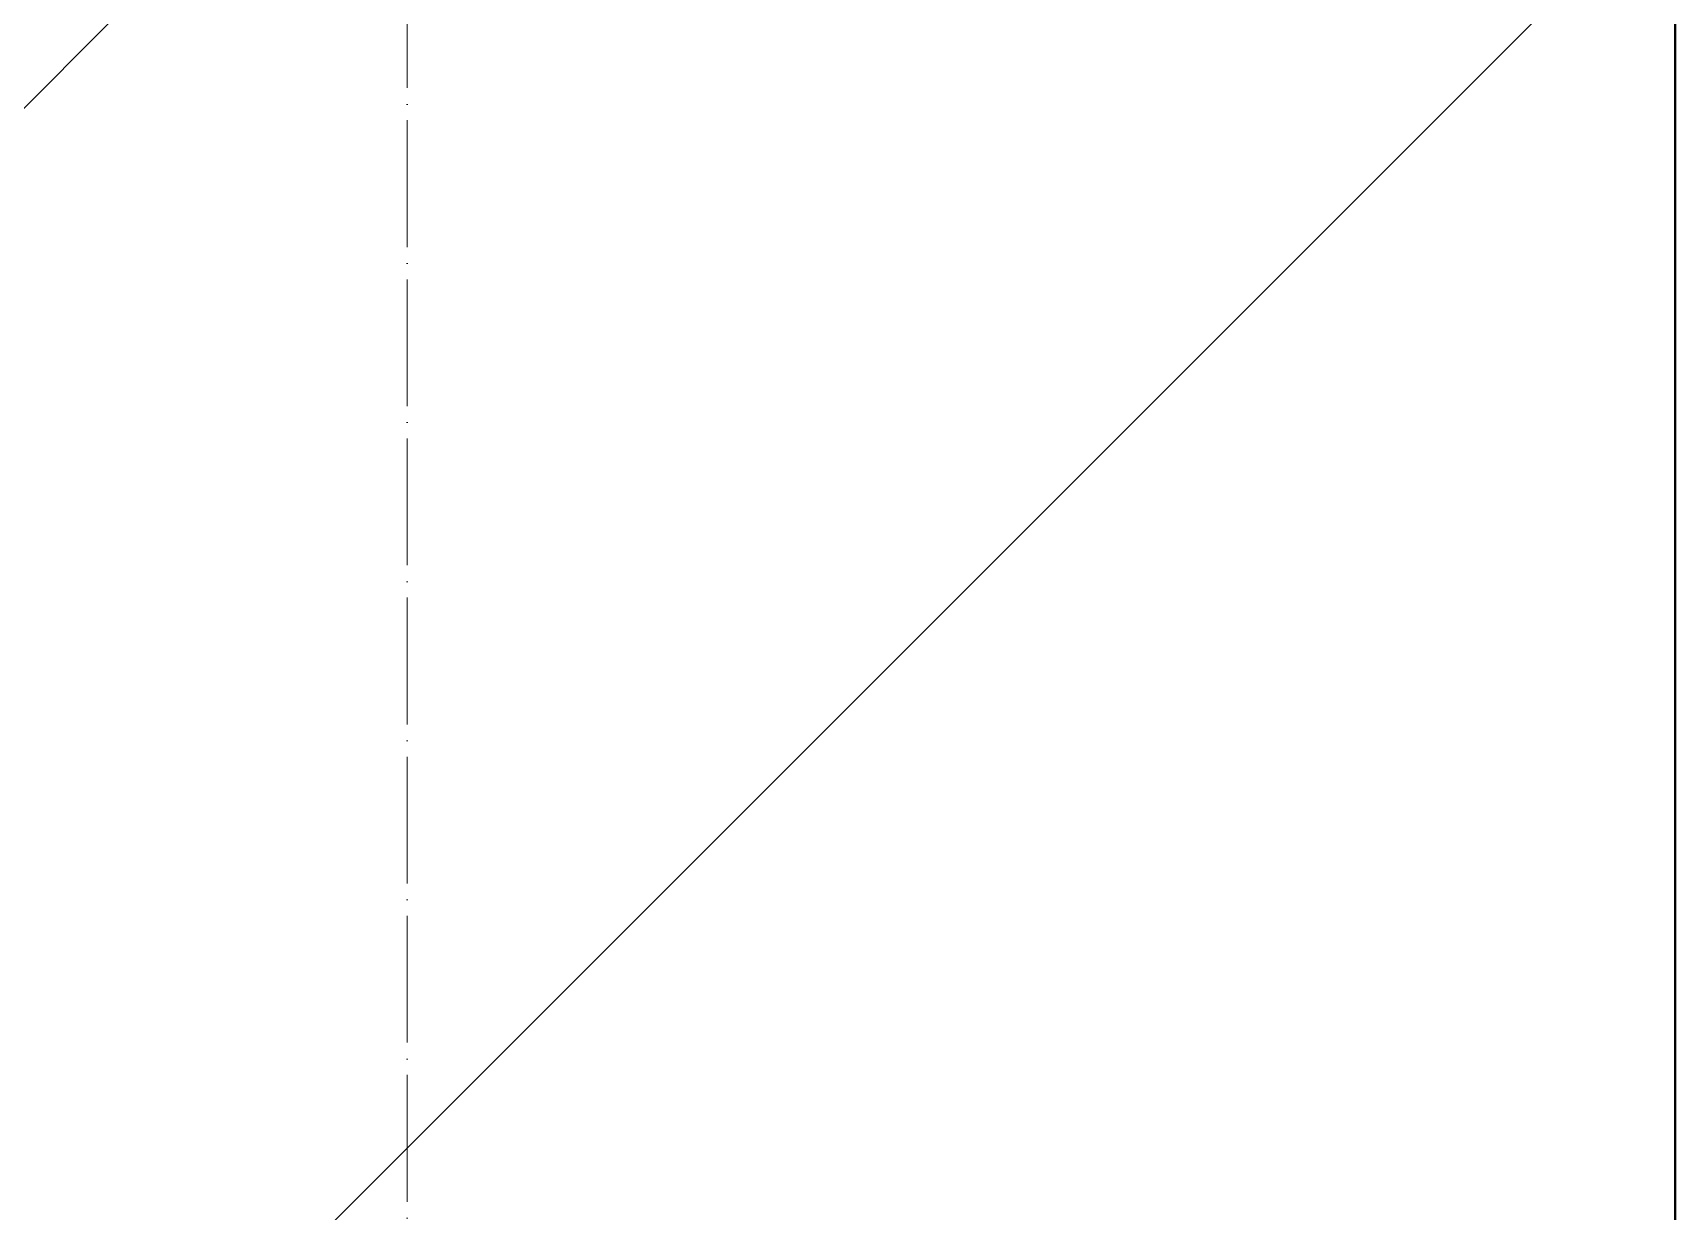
# Model space of a CAD drawing. Header units: millimetres. Extents: x -60946 to 138510, y -262288 to 24501.
# Drawn here: x 56824.9 to 57083.9, y -49850.2 to -49664.3 of the extents above; entities that cross this region are included whole.
import ezdxf

# ---------------------------------------------------------------- set-up
doc = ezdxf.new("R2010")
doc.units = ezdxf.units.MM
doc.linetypes.add('ADSK_Линия сетки', pattern=[25, 20, -2.5, 0, -2.5])
doc.layers.add('Несущие колонны', color=7, linetype='Continuous', lineweight=18)
doc.layers.add('Оси', color=7, linetype='Continuous', lineweight=9)

# ---------------------------------------------------------------- blocks, each defined once
blk = doc.blocks.new('ADSK_КолоннаЖБ_Прямоугольная - 400x400 мм-1807143-Кладочный план 1-го этажа')
at = {"layer": 'Несущие колонны', "lineweight": 40}
blk.add_line((200, -200), (-200, -200), dxfattribs=at)

msp = doc.modelspace()

# ---------------------------------------------------------------- hatches: boundary and pattern name
at = {"layer": 'Несущие колонны', "lineweight": 9}
h = msp.add_hatch(dxfattribs=at)
h.set_pattern_fill('FP_3', color=256, style=0, pattern_type=2)
h.set_pattern_definition([(45, (1283.93, -48864.63), (-224.5064, 224.5064), []), (45, (1508.44, -48864.63), (-224.5064, 224.5064), [396.875, -79.375, 3.353, -76.022])])
h.paths.add_polyline_path([(56912.242, -50059.6624), (57083.9343, -50059.6624), (57083.9343, -49659.6624), (56683.9343, -49659.6624), (56683.9343, -50059.6624)])

# ---------------------------------------------------------------- linework, layer by layer
msp.add_line((57083.9343, -50059.6624), (57083.9343, -49659.6624), dxfattribs=at)
at = {"layer": 'Оси', "linetype": 'ADSK_Линия сетки', "lineweight": 5}
msp.add_line((56883.9343, -59838.5137), (56883.9343, -38837.1863), dxfattribs=at)

# ---------------------------------------------------------------- block references
at = {"layer": 'Несущие колонны', "lineweight": 40, "rotation": 89.9999999999999}
msp.add_blockref('ADSK_КолоннаЖБ_Прямоугольная - 400x400 мм-1807143-Кладочный план 1-го этажа', (56883.9343, -49859.6624), dxfattribs=at)

doc.saveas('drawing.dxf')
